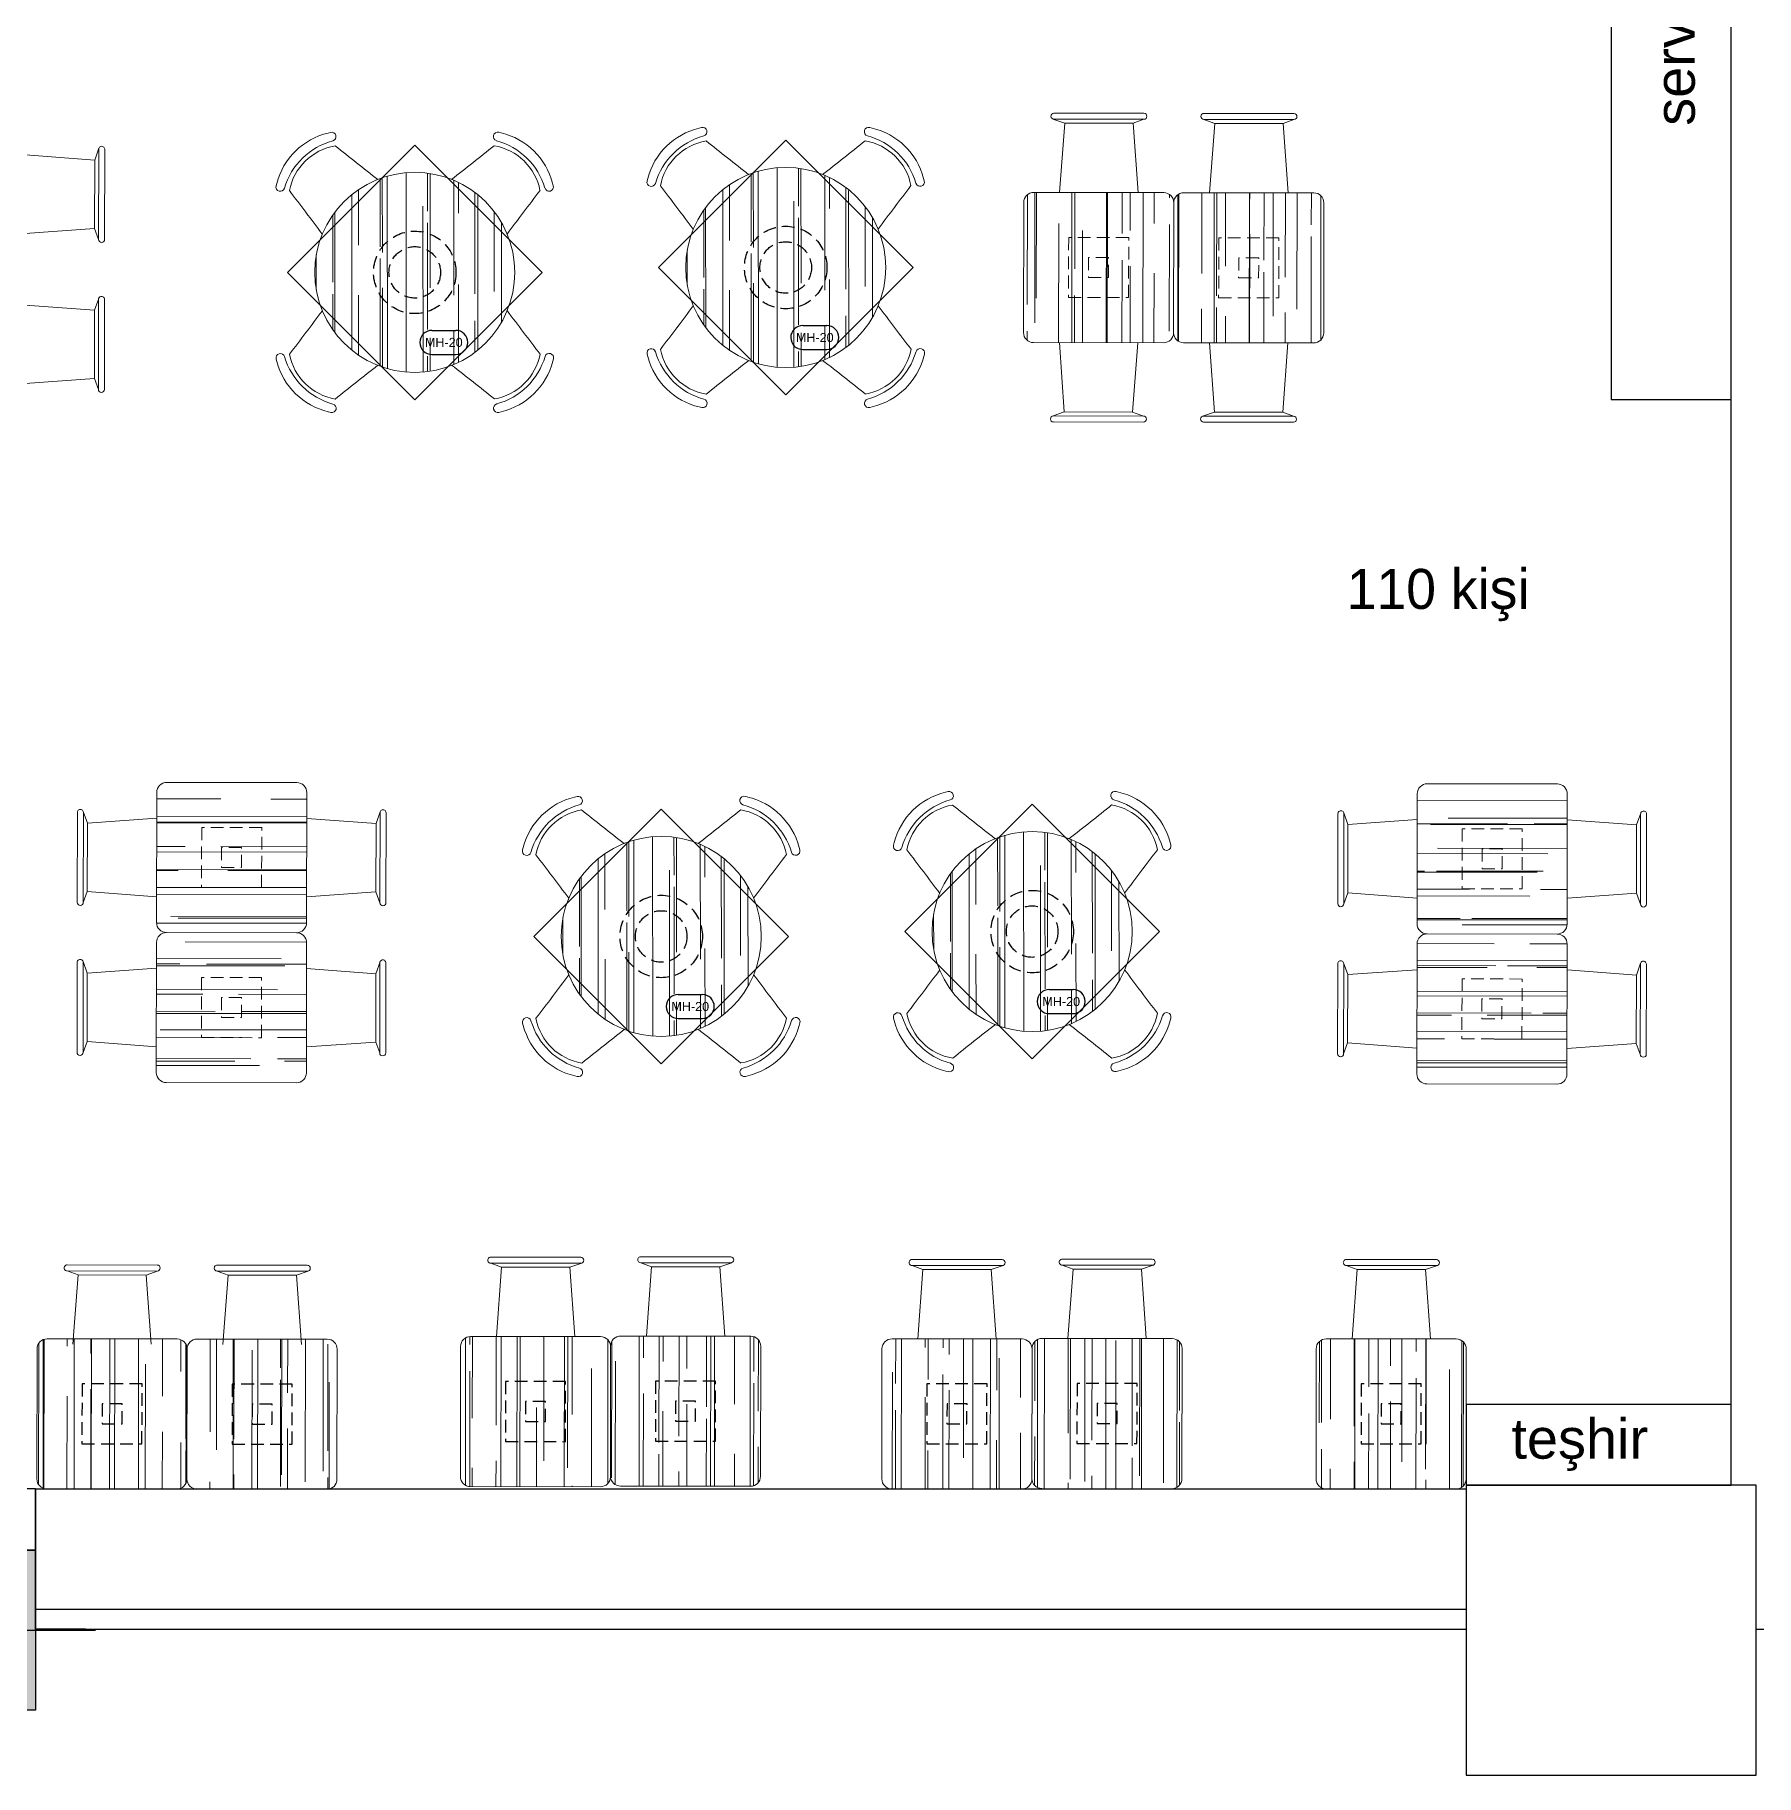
# Model space of a CAD drawing. Header units: millimetres. Extents: x 0 to 45949, y -31098 to 10954.
# Drawn here: x 26107 to 26967, y -7662 to -6793 of the extents above; entities that cross this region are included whole.
import ezdxf
from ezdxf import colors
from ezdxf.entities.mleader import LeaderData, LeaderLine
from ezdxf.enums import TextEntityAlignment as Align
from ezdxf.math import Vec2, Vec3

# ---------------------------------------------------------------- set-up
doc = ezdxf.new("R2010")
doc.units = ezdxf.units.MM
for name, pattern in [('14.022_TASIYICI_+56.00$0$DUZ', [0]), ('ACAD_ISO02W100', [15, 12, -3]), ('FP-M3-B5-GF$0$FP-M3-B5-GF$0$HIDDEN', [9.525, 6.35, -3.175])]:
    doc.linetypes.add(name, pattern=pattern)
for name, color, linetype in [('14.022_CEKIRDEKLER_SAFTLAR_+56.00$0$YPM_NTS_YZ_SAFT', 252, 'Continuous'), ('14.022_TASIYICI_+56.00$0$YPM_STR_BA', 252, '14.022_TASIYICI_+56.00$0$DUZ'), ('14.022_TASIYICI_+56.00$0$YPM_STR_BAT', 252, 'Continuous'), ('yazı', 21, 'Continuous')]:
    doc.layers.add(name, color=color, linetype=linetype)
doc.layers.add('14.022_TASIYICI_+56.00$0$YPM_STR_CROSS', color=252, linetype='Continuous', plot=False)
doc.layers.add('MOBİLYA TEFRİŞ', color=35, linetype='Continuous', lineweight=15)
doc.styles.add('14.022_CEKIRDEKLER_SAFTLAR_+56.00$0$Standard', font='arial.ttf')
doc.styles.get("Standard").update_dxf_attribs({"font": 'arial.ttf'})

# ---------------------------------------------------------------- blocks, each defined once
blk = doc.blocks.new('xcvb')
at = {"layer": 'MOBİLYA TEFRİŞ', "linetype": 'Continuous'}
h = blk.add_hatch(dxfattribs=at)
h.set_pattern_fill('AR-RROOF', color=256, scale=0.7, angle=90)
edge = h.paths.add_edge_path()
edge.add_arc((12122.85, 1624.04), 5, 180, 270)
edge.add_line((12122.85, 1619.04), (12187.85, 1619.04))
edge.add_arc((12187.85, 1624.04), 5, 270, 360)
edge.add_line((12192.85, 1624.04), (12192.85, 1689.04))
edge.add_arc((12187.85, 1689.04), 5, 0, 90)
edge.add_line((12187.85, 1694.04), (12122.85, 1694.04))
edge.add_arc((12122.85, 1689.04), 5, 90, 180)
edge.add_line((12117.85, 1689.04), (12117.85, 1624.04))
at = {"color": 252, "linetype": 'FP-M3-B5-GF$0$FP-M3-B5-GF$0$HIDDEN'}
for points in [[(12140.36, 1641.54), (12170.36, 1641.54), (12170.36, 1671.54), (12140.36, 1671.54)], [(12150.38, 1651.55), (12160.38, 1651.55), (12160.38, 1661.55), (12150.38, 1661.55)]]:
    blk.add_lwpolyline(points, close=True, dxfattribs=at)
at = {"layer": 'MOBİLYA TEFRİŞ'}
blk.add_lwpolyline([(12117.85, 1624.04, 0.414214), (12122.85, 1619.04), (12187.85, 1619.04, 0.414214), (12192.85, 1624.04), (12192.85, 1689.04, 0.414214), (12187.85, 1694.04), (12122.85, 1694.04, 0.414214), (12117.85, 1689.04)], format="xyb", close=True, dxfattribs=at)
blk = doc.blocks.new('MEŞE+GİYDİRME 75')
at = {"layer": 'MOBİLYA TEFRİŞ', "color": 252}
for p, q in [((19577.73, 2823.69), (19532.73, 2823.69)), ((19532.73, 2823.69), (19577.73, 2823.69)), ((19532.73, 2820.69), (19577.73, 2820.69)), ((19532.73, 2820.69), (19532.73, 2820.69)), ((19538.16, 2818.69), (19532.73, 2820.69)), ((19535.62, 2784.05), (19538.16, 2818.69)), ((19538.16, 2818.69), (19572.3, 2818.69)), ((19572.3, 2818.69), (19578.23, 2820.77)), ((19574.83, 2784.05), (19572.3, 2818.69)), ((19535.62, 2709.05), (19538.16, 2674.42)), ((19574.83, 2709.05), (19572.3, 2674.42)), ((19538.16, 2674.42), (19532.73, 2672.42)), ((19532.73, 2672.42), (19577.73, 2672.42)), ((19532.73, 2672.42), (19532.73, 2672.42)), ((19538.16, 2674.42), (19572.3, 2674.42)), ((19572.3, 2674.42), (19578.23, 2672.33)), ((19577.73, 2669.42), (19532.73, 2669.42)), ((19532.73, 2669.42), (19577.73, 2669.42))]:
    blk.add_line(p, q, dxfattribs=at)
for centre, start, end in [((19532.73, 2822.19), 90, 270), ((19577.73, 2822.19), 270, 90), ((19532.73, 2670.92), 90, 270), ((19577.73, 2670.92), 270, 90)]:
    blk.add_arc(centre, 1.5, start, end, dxfattribs=at)
at = {"color": 1, "linetype": 'ACAD_ISO02W100', "lineweight": 100}
blk.add_blockref('xcvb', (7399.88, 1090.01), dxfattribs=at)
blk = doc.blocks.new('_TagSlot')
at = {"color": 0, "linetype": 'ByBlock', "lineweight": -2, "transparency": 16777216}
for p, q in [((-4, 4), (4, 4)), ((-4, -4), (4, -4))]:
    blk.add_line(p, q, dxfattribs=at)
for centre, start, end in [((-4, 0), 90, 270), ((4, 0), 270, 90)]:
    blk.add_arc(centre, 4, start, end, dxfattribs=at)
at = {"layer": 'MOBİLYA TEFRİŞ', "color": 0, "transparency": 16777216}
blk.add_attdef('TAGNUMBER', text='', height=3, dxfattribs=at).set_placement((0, -1.5), align=Align.CENTER)
blk = doc.blocks.new('ghh')
at = {"layer": 'MOBİLYA TEFRİŞ'}
for p, q in [((172334.05, -96715.03), (172334.38, -96713.83)), ((172307.35, -96740.78), (172308.56, -96740.46))]:
    blk.add_line(p, q, dxfattribs=at)
for centre, radius, start, end in [((173829.44, -95536.57), 1906.74, 217.21983, 218.03859), ((172300.05, -96706.43), 28.1, 280.21329, 349.62939), ((172296.66, -96703.03), 34.9, 285.86674, 343.97594), ((172332.29, -96713.26), 2.16, 344.95776, 163.97595), ((171126, -98232.6), 1906.74, 51.80409, 52.62123), ((172300.2, -96706.57), 34.9, 283.87312, 345.96956), ((172306.8, -96738.69), 2.16, 105.86674, 284.8849)]:
    blk.add_arc(centre, radius, start, end, dxfattribs=at)
blk = doc.blocks.new('14.022_TASIYICI_+56.00$0$AWG-kolon-80x80')
at = {"layer": '14.022_TASIYICI_+56.00$0$YPM_STR_BAT'}
blk.add_hatch(color=256, dxfattribs=at).paths.add_polyline_path([(-40, 40), (40, 40), (40, -40), (-40, -40)])
at = {"layer": '14.022_TASIYICI_+56.00$0$YPM_STR_BA'}
blk.add_lwpolyline([(-40, 40), (40, 40), (40, -40), (-40, -40)], close=True, dxfattribs=at)
at = {"layer": '14.022_TASIYICI_+56.00$0$YPM_STR_CROSS'}
for points in [[(0, 70), (0, -70)], [(-70, 0), (70, 0)]]:
    blk.add_lwpolyline(points, dxfattribs=at)

msp = doc.modelspace()

# ---------------------------------------------------------------- hatches: boundary and pattern name
at = {"layer": 'MOBİLYA TEFRİŞ'}
h = msp.add_hatch(dxfattribs=at)
h.set_pattern_fill('AR-RROOF', color=27, scale=0.7, angle=90.032896)
h.set_pattern_definition([(90.0329, (14228.766, -7991.078), (-17.802455, 39.105785), [266.7, -35.56, 88.9, -17.78]), (90.0329, (14219.862, -7967.436), (-23.63719, -17.793574), [53.34, -5.8674, 106.68, -13.335]), (90.0329, (14213.648, -7982.197), (-11.965681, 92.449145), [142.24, -24.892, 71.12, -17.78])])
edge = h.paths.add_edge_path()
edge.add_arc((26296.699, -6911.297), 50, 0, 360)
h = msp.add_hatch(dxfattribs=at)
h.set_pattern_fill('AR-RROOF', color=27, scale=0.7, angle=90.032896)
h.set_pattern_definition([(90.0329, (14414.17, -7988.645), (-17.802455, 39.105785), [266.7, -35.56, 88.9, -17.78]), (90.0329, (14405.266, -7965.003), (-23.63719, -17.793574), [53.34, -5.8674, 106.68, -13.335]), (90.0329, (14399.052, -7979.764), (-11.965681, 92.449145), [142.24, -24.892, 71.12, -17.78])])
edge = h.paths.add_edge_path()
edge.add_arc((26482.103, -6908.864), 50, 0, 360)
h = msp.add_hatch(dxfattribs=at)
h.set_pattern_fill('AR-RROOF', color=27, scale=0.7, angle=90.032896)
h.set_pattern_definition([(90.0329, (14537.347, -8320.505), (-17.802455, 39.105785), [266.7, -35.56, 88.9, -17.78]), (90.0329, (14528.444, -8296.863), (-23.63719, -17.793574), [53.34, -5.8674, 106.68, -13.335]), (90.0329, (14522.229, -8311.624), (-11.965681, 92.449145), [142.24, -24.892, 71.12, -17.78])])
edge = h.paths.add_edge_path()
edge.add_arc((26605.281, -7240.724), 50, 0, 360)
h = msp.add_hatch(dxfattribs=at)
h.set_pattern_fill('AR-RROOF', color=27, scale=0.7, angle=90.032896)
h.set_pattern_definition([(90.0329, (14351.943, -8322.939), (-17.802455, 39.105785), [266.7, -35.56, 88.9, -17.78]), (90.0329, (14343.04, -8299.296), (-23.63719, -17.793574), [53.34, -5.8674, 106.68, -13.335]), (90.0329, (14336.825, -8314.057), (-11.965681, 92.449145), [142.24, -24.892, 71.12, -17.78])])
edge = h.paths.add_edge_path()
edge.add_arc((26419.877, -7243.157), 50, 0, 360)

# ---------------------------------------------------------------- linework, layer by layer
at = {"color": 251, "true_color": 0x636466}
msp.add_line((26954.631, -7517.303), (26954.631, -6667.303), dxfattribs=at)
for p, q in [((26107.131, -7589.277), (26107.144, -7519.277)), ((26107.144, -7519.277), (26822.131, -7519.277)), ((26822.131, -7519.277), (26822.131, -7589.277)), ((26107.133, -7579.277), (26822.131, -7579.277)), ((26132.129, -7589.277), (26107.131, -7589.277)), ((26132.129, -7589.277), (26822.131, -7589.277))]:
    msp.add_line(p, q)
for points in [[(26894.631, -6974.846), (26954.631, -6974.846), (26954.631, -6667.303), (26894.631, -6667.303)], [(26296.699, -6974.937), (26360.339, -6911.297), (26296.699, -6847.657), (26233.06, -6911.297)], [(26482.103, -6972.503), (26545.743, -6908.864), (26482.103, -6845.224), (26418.464, -6908.864)], [(26419.877, -7306.797), (26483.517, -7243.157), (26419.877, -7179.518), (26356.237, -7243.157)], [(26605.281, -7304.364), (26668.921, -7240.724), (26605.281, -7177.084), (26541.642, -7240.724)], [(26822.141, -7517.303), (26954.631, -7517.303), (26954.631, -7477.1), (26822.141, -7477.1)], [(26027.131, -7519.112), (26107.131, -7519.112), (26107.131, -7549.805), (26027.131, -7549.805)]]:
    msp.add_lwpolyline(points, close=True)
msp.add_lwpolyline([(26822.131, -7662.303), (26967.131, -7662.303), (26967.131, -7517.303), (26822.131, -7517.303)], close=True, dxfattribs=at)
for points in [[(26132.129, -7589.277), (26822.131, -7589.277)], [(26967.131, -7589.277), (27214.631, -7589.277)]]:
    msp.add_lwpolyline(points, dxfattribs=at)
at = {"color": 252, "linetype": 'FP-M3-B5-GF$0$FP-M3-B5-GF$0$HIDDEN'}
for centre, radius in [((26296.699, -6911.297), 20.611), ((26482.103, -6908.864), 20.611), ((26482.103, -6908.864), 12.871), ((26296.699, -6911.297), 12.871), ((26419.877, -7243.157), 20.611), ((26605.281, -7240.724), 20.611), ((26419.877, -7243.157), 12.871), ((26605.281, -7240.724), 12.871)]:
    msp.add_circle(centre, radius, dxfattribs=at)
at = {"layer": 'MOBİLYA TEFRİŞ', "color": 252}
for p, q in [((26167.99, -7407.351), (26122.99, -7407.29)), ((26122.99, -7407.29), (26167.99, -7407.351)), ((26242.99, -7407.453), (26197.99, -7407.392)), ((26197.99, -7407.392), (26242.99, -7407.453)), ((26334.662, -7406.447), (26379.662, -7406.508)), ((26340.09, -7408.454), (26334.662, -7406.447)), ((26379.666, -7403.508), (26334.666, -7403.447)), ((26334.666, -7403.447), (26379.666, -7403.508)), ((26337.505, -7443.085), (26340.09, -7408.454)), ((26340.09, -7408.454), (26374.228, -7408.5)), ((26374.228, -7408.5), (26380.159, -7406.423)), ((26376.719, -7443.138), (26374.228, -7408.5)), ((26409.659, -7406.209), (26454.659, -7406.27)), ((26415.087, -7408.216), (26409.659, -7406.209)), ((26454.663, -7403.27), (26409.663, -7403.209)), ((26409.663, -7403.209), (26454.663, -7403.27)), ((26412.502, -7442.847), (26415.087, -7408.216)), ((26415.087, -7408.216), (26449.225, -7408.263)), ((26449.225, -7408.263), (26455.157, -7406.186)), ((26451.716, -7442.901), (26449.225, -7408.263)), ((26545.272, -7407.611), (26590.272, -7407.673)), ((26550.701, -7409.619), (26545.272, -7407.611)), ((26590.276, -7404.673), (26545.276, -7404.611)), ((26545.276, -7404.611), (26590.276, -7404.673)), ((26548.116, -7444.25), (26550.701, -7409.619)), ((26550.701, -7409.619), (26584.838, -7409.665)), ((26584.838, -7409.665), (26590.77, -7407.588)), ((26587.329, -7444.303), (26584.838, -7409.665)), ((26620.27, -7407.418), (26665.27, -7407.48)), ((26625.699, -7409.426), (26620.27, -7407.418)), ((26665.275, -7404.48), (26620.275, -7404.418)), ((26620.275, -7404.418), (26665.275, -7404.48)), ((26623.114, -7444.057), (26625.699, -7409.426)), ((26625.699, -7409.426), (26659.836, -7409.472)), ((26659.836, -7409.472), (26665.768, -7407.395)), ((26662.327, -7444.11), (26659.836, -7409.472)), ((26762.286, -7407.611), (26807.286, -7407.673)), ((26767.715, -7409.619), (26762.286, -7407.611)), ((26807.29, -7404.673), (26762.29, -7404.611)), ((26762.29, -7404.611), (26807.29, -7404.673)), ((26765.13, -7444.25), (26767.715, -7409.619)), ((26767.715, -7409.619), (26801.852, -7409.665)), ((26801.852, -7409.665), (26807.784, -7407.588)), ((26804.343, -7444.303), (26801.852, -7409.665)), ((26122.986, -7410.29), (26167.986, -7410.351)), ((26128.415, -7412.298), (26122.986, -7410.29)), ((26125.83, -7446.929), (26128.415, -7412.298)), ((26128.415, -7412.298), (26162.552, -7412.344)), ((26162.552, -7412.344), (26168.484, -7410.267)), ((26165.043, -7446.982), (26162.552, -7412.344)), ((26197.986, -7410.392), (26242.986, -7410.453)), ((26203.415, -7412.4), (26197.986, -7410.392)), ((26200.83, -7447.031), (26203.415, -7412.4)), ((26203.415, -7412.4), (26237.552, -7412.446)), ((26237.552, -7412.446), (26243.484, -7410.369)), ((26240.043, -7447.084), (26237.552, -7412.446))]:
    msp.add_line(p, q, dxfattribs=at)
at = {"layer": 'MOBİLYA TEFRİŞ', "color": 27}
for centre in [(26296.699, -6911.297), (26482.103, -6908.864), (26605.281, -7240.724), (26419.877, -7243.157)]:
    msp.add_circle(centre, 50, dxfattribs=at)
at = {"layer": 'MOBİLYA TEFRİŞ', "color": 252}
for centre, start, end in [((26122.988, -7408.79), 89.922092, 269.922092), ((26167.988, -7408.851), 269.922092, 89.922092), ((26197.988, -7408.892), 89.922092, 269.922092), ((26242.988, -7408.953), 269.922092, 89.922092), ((26334.664, -7404.947), 89.922092, 269.922092), ((26379.664, -7405.008), 269.922092, 89.922092), ((26409.661, -7404.709), 89.922092, 269.922092), ((26454.661, -7404.77), 269.922092, 89.922092), ((26545.274, -7406.111), 89.922092, 269.922092), ((26590.274, -7406.173), 269.922092, 89.922092), ((26620.273, -7405.918), 89.922092, 269.922092), ((26665.272, -7405.98), 269.922092, 89.922092), ((26762.288, -7406.111), 89.922092, 269.922092), ((26807.288, -7406.173), 269.922092, 89.922092)]:
    msp.add_arc(centre, 1.5, start, end, dxfattribs=at)

# ---------------------------------------------------------------- block references
for p, rotation in [((197710.36, -105083.605), 179.4994935277464), ((197895.764, -105081.172), 179.4994935277464), ((-145116.961, 91261.011), 359.4994935277464), ((-144931.557, 91263.444), 359.4994935277464), ((197833.538, -105415.465), 179.4994935277464), ((198018.942, -105413.032), 179.4994935277464), ((-144993.784, 90929.151), 359.4994935277464), ((-144808.379, 90931.584), 359.4994935277464)]:
    msp.add_blockref('ghh', p, dxfattribs=dict(rotation=rotation))
at = {"xscale": -1}
for p, rotation in [((-145004.118, -105280.373), 180.5662986312459), ((-144818.714, -105277.94), 180.5662986312459), ((197597.517, 91457.779), 0.5662986312459228), ((197782.921, 91460.212), 0.5662986312459228), ((-144880.94, -105612.233), 180.5662986312459), ((-144695.536, -105609.8), 180.5662986312459), ((197720.694, 91125.919), 0.5662986312459228), ((197906.098, 91128.352), 0.5662986312459228)]:
    msp.add_blockref('ghh', p, dxfattribs=dict(at, rotation=rotation))
at = {"color": 1, "linetype": 'ACAD_ISO02W100', "lineweight": 100, "rotation": 359.9220916076733}
for p in [(13987.797, -9121.785), (14062.797, -9121.887), (14199.472, -9120.62), (14274.469, -9120.383), (14410.083, -9121.785), (14485.081, -9121.592), (14627.097, -9121.785)]:
    msp.add_blockref('xcvb', p, dxfattribs=at)
at = {"layer": '14.022_TASIYICI_+56.00$0$YPM_STR_BA'}
msp.add_blockref('14.022_TASIYICI_+56.00$0$AWG-kolon-80x80', (26067.131, -7589.805), dxfattribs=at)
at = {"layer": 'MOBİLYA TEFRİŞ'}
for p, rotation in [((28784.54, -26431.137), 89.92209160767335), ((46197.459, -4188.956), 179.9220916076734), ((46272.459, -4189.058), 179.9220916076734), ((28784.438, -26506.137), 89.92209160767335), ((28925.153, -26762.687), 89.92209160767335), ((29555.153, -26763.36), 89.92209160767335), ((28925.051, -26837.687), 89.92209160767335), ((29555.051, -26838.36), 89.92209160767335)]:
    msp.add_blockref('MEŞE+GİYDİRME 75', p, dxfattribs=dict(at, rotation=rotation))

# ---------------------------------------------------------------- texts
at = {"layer": '14.022_CEKIRDEKLER_SAFTLAR_+56.00$0$YPM_NTS_YZ_SAFT', "insert": (26916.448, -6838.046), "char_height": 20, "attachment_point": 1, "rotation": 90, "style": '14.022_CEKIRDEKLER_SAFTLAR_+56.00$0$Standard'}
msp.add_mtext_dynamic_manual_height_columns('{\\fArial|b0|i0|c162|p34;servant}', width=292.01327, gutter_width=12.5, heights=[0], dxfattribs=at)
at = {"layer": '14.022_CEKIRDEKLER_SAFTLAR_+56.00$0$YPM_NTS_YZ_SAFT', "insert": (26844.792, -7484.128), "char_height": 20, "attachment_point": 1, "style": '14.022_CEKIRDEKLER_SAFTLAR_+56.00$0$Standard'}
msp.add_mtext_dynamic_manual_height_columns('{\\fArial|b0|i0|c162|p34;teşhir}', width=292.01327, gutter_width=12.5, heights=[0], dxfattribs=at)
at = {"layer": 'yazı', "insert": (26762.478, -7059.475), "char_height": 20, "attachment_point": 1}
msp.add_mtext_dynamic_manual_height_columns('{\\fNarkisim|b0|i0|c0|p34;110 ki\\fArial|b0|i0|c162|p34;şi}', width=143.8943, gutter_width=12.5, heights=[0], dxfattribs=at)

# ---------------------------------------------------------------- leaders
at = {"layer": 'MOBİLYA TEFRİŞ'}
ml = msp.add_multileader_block('Standard', dxfattribs=at)
ml.set_content('_TagSlot', color=30, scale=1.5)
ml.set_attribute('TAGNUMBER', 'MH-20', width=0)
ml.set_leader_properties()
ml.build(insert=Vec2(0, 0))
ml.multileader.update_dxf_attribs({"leader_type": 0})
ctx = ml.context
ctx.base_point, ctx.plane_origin, ctx.plane_x_axis, ctx.plane_y_axis = Vec3(26484.623, -6943.862), Vec3(26496.623, -6943.855), Vec3(0.9999998, 0.0005741), Vec3(-0.0005741, 0.9999998)
notes = []
notes.append((ctx, [(0, (0, 0, 0), (0, 0), (1, 0), 1, [])]))
ctx.block.insert, ctx.block.rotation = Vec3(26496.623, -6943.855), 0.0005741
ml = msp.add_multileader_block('Standard', dxfattribs=at)
ml.set_content('_TagSlot', color=30, scale=1.5)
ml.set_attribute('TAGNUMBER', 'MH-20', width=0)
ml.set_leader_properties()
ml.build(insert=Vec2(0, 0))
ml.multileader.update_dxf_attribs({"leader_type": 0})
ctx = ml.context
ctx.base_point, ctx.plane_origin, ctx.plane_x_axis, ctx.plane_y_axis = Vec3(26299.219, -6946.295), Vec3(26311.219, -6946.288), Vec3(0.9999998, 0.0005741), Vec3(-0.0005741, 0.9999998)
notes.append((ctx, [(0, (0, 0, 0), (0, 0), (1, 0), 1, [])]))
ctx.block.insert, ctx.block.rotation = Vec3(26311.219, -6946.288), 0.0005741
ml = msp.add_multileader_block('Standard', dxfattribs=at)
ml.set_content('_TagSlot', color=30, scale=1.5)
ml.set_attribute('TAGNUMBER', 'MH-20', width=0)
ml.set_leader_properties()
ml.build(insert=Vec2(0, 0))
ml.multileader.update_dxf_attribs({"leader_type": 0})
ctx = ml.context
ctx.base_point, ctx.plane_origin, ctx.plane_x_axis, ctx.plane_y_axis = Vec3(26607.801, -7275.722), Vec3(26619.801, -7275.715), Vec3(0.9999998, 0.0005741), Vec3(-0.0005741, 0.9999998)
notes.append((ctx, [(0, (0, 0, 0), (0, 0), (1, 0), 1, [])]))
ctx.block.insert, ctx.block.rotation = Vec3(26619.801, -7275.715), 0.0005741
ml = msp.add_multileader_block('Standard', dxfattribs=at)
ml.set_content('_TagSlot', color=30, scale=1.5)
ml.set_attribute('TAGNUMBER', 'MH-20', width=0)
ml.set_leader_properties()
ml.build(insert=Vec2(0, 0))
ml.multileader.update_dxf_attribs({"leader_type": 0})
ctx = ml.context
ctx.base_point, ctx.plane_origin, ctx.plane_x_axis, ctx.plane_y_axis = Vec3(26422.397, -7278.155), Vec3(26434.397, -7278.148), Vec3(0.9999998, 0.0005741), Vec3(-0.0005741, 0.9999998)
notes.append((ctx, [(0, (0, 0, 0), (0, 0), (1, 0), 1, [])]))
ctx.block.insert, ctx.block.rotation = Vec3(26434.397, -7278.148), 0.0005741
ml = msp.add_multileader_block('Standard', dxfattribs=at)
ml.set_content('_TagSlot', color=30, scale=1.5)
ml.set_attribute('TAGNUMBER', 'MH-20', width=0)
ml.set_leader_properties()
ml.build(insert=Vec2(0, 0))
ml.multileader.update_dxf_attribs({"leader_type": 0})
ctx = ml.context
ctx.base_point, ctx.plane_origin, ctx.plane_x_axis, ctx.plane_y_axis = Vec3(34458.831, -6943.862), Vec3(34470.831, -6943.855), Vec3(0.9999998, 0.0005741), Vec3(-0.0005741, 0.9999998)
notes.append((ctx, [(0, (0, 0, 0), (0, 0), (1, 0), 1, [])]))
ctx.block.insert, ctx.block.rotation = Vec3(34470.831, -6943.855), 0.0005741
ml = msp.add_multileader_block('Standard', dxfattribs=at)
ml.set_content('_TagSlot', color=30, scale=1.5)
ml.set_attribute('TAGNUMBER', 'MH-20', width=0)
ml.set_leader_properties()
ml.build(insert=Vec2(0, 0))
ml.multileader.update_dxf_attribs({"leader_type": 0})
ctx = ml.context
ctx.base_point, ctx.plane_origin, ctx.plane_x_axis, ctx.plane_y_axis = Vec3(34273.427, -6946.295), Vec3(34285.427, -6946.288), Vec3(0.9999998, 0.0005741), Vec3(-0.0005741, 0.9999998)
notes.append((ctx, [(0, (0, 0, 0), (0, 0), (1, 0), 1, [])]))
ctx.block.insert, ctx.block.rotation = Vec3(34285.427, -6946.288), 0.0005741
ml = msp.add_multileader_block('Standard', dxfattribs=at)
ml.set_content('_TagSlot', color=30, scale=1.5)
ml.set_attribute('TAGNUMBER', 'MH-20', width=0)
ml.set_leader_properties()
ml.build(insert=Vec2(0, 0))
ml.multileader.update_dxf_attribs({"leader_type": 0})
ctx = ml.context
ctx.base_point, ctx.plane_origin, ctx.plane_x_axis, ctx.plane_y_axis = Vec3(34582.009, -7275.722), Vec3(34594.009, -7275.715), Vec3(0.9999998, 0.0005741), Vec3(-0.0005741, 0.9999998)
notes.append((ctx, [(0, (0, 0, 0), (0, 0), (1, 0), 1, [])]))
ctx.block.insert, ctx.block.rotation = Vec3(34594.009, -7275.715), 0.0005741
ml = msp.add_multileader_block('Standard', dxfattribs=at)
ml.set_content('_TagSlot', color=30, scale=1.5)
ml.set_attribute('TAGNUMBER', 'MH-20', width=0)
ml.set_leader_properties()
ml.build(insert=Vec2(0, 0))
ml.multileader.update_dxf_attribs({"leader_type": 0})
ctx = ml.context
ctx.base_point, ctx.plane_origin, ctx.plane_x_axis, ctx.plane_y_axis = Vec3(34396.605, -7278.155), Vec3(34408.605, -7278.148), Vec3(0.9999998, 0.0005741), Vec3(-0.0005741, 0.9999998)
notes.append((ctx, [(0, (0, 0, 0), (0, 0), (1, 0), 1, [])]))
ctx.block.insert, ctx.block.rotation = Vec3(34408.605, -7278.148), 0.0005741
for ctx, leaders in notes:
    for number, flags, end, landing, length, lines in leaders:
        leader = LeaderData()
        leader.index, (leader.has_last_leader_line, leader.has_dogleg_vector, leader.attachment_direction) = number, flags
        leader.last_leader_point, leader.dogleg_vector, leader.dogleg_length = Vec3(end), Vec3(landing), length
        for number, points, colour, breaks in lines:
            line = LeaderLine()
            line.index, line.vertices, line.color, line.breaks = number, Vec3.list(points), colors.encode_raw_color(colour), breaks
            leader.lines.append(line)
        ctx.leaders.append(leader)

doc.saveas('drawing.dxf')
